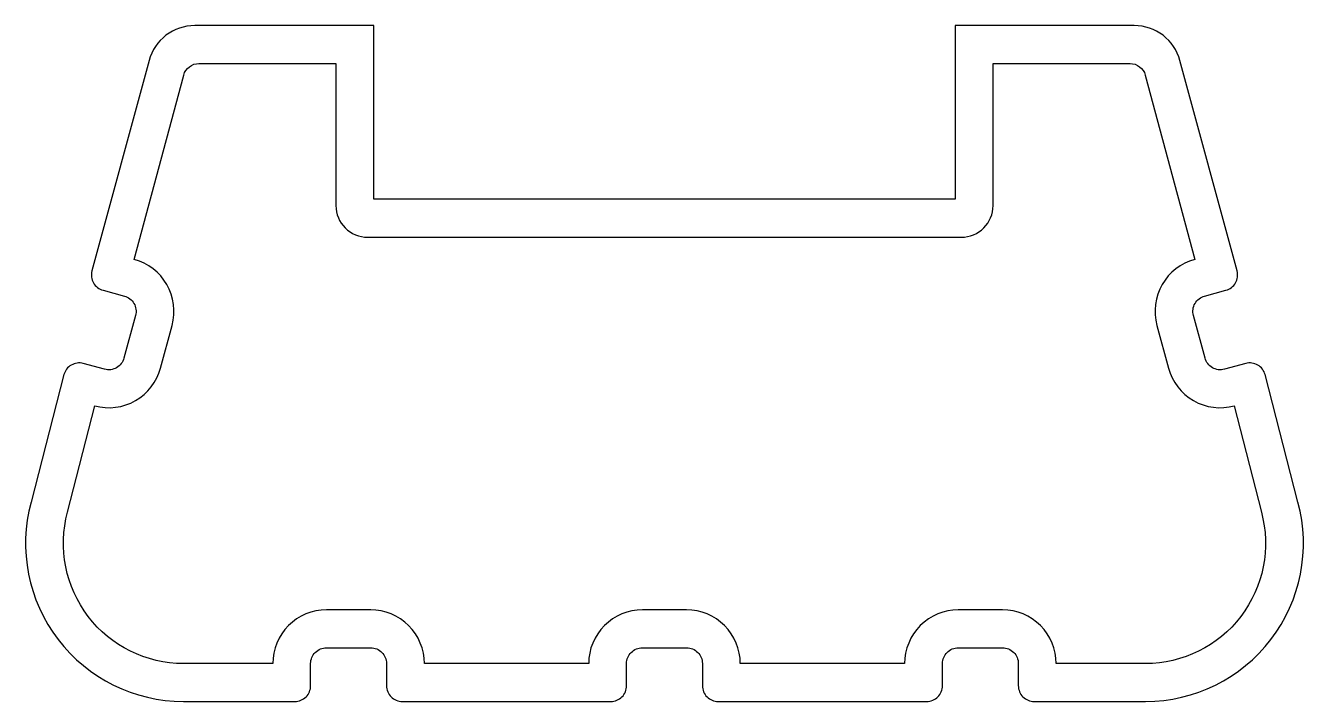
# Model space of a CAD drawing. Extents: x 439.6 to 480.1, y 217.8 to 239.2.
import ezdxf

# ---------------------------------------------------------------- set-up
doc = ezdxf.new("R2010")
doc.units = 0
doc.layers.add('ANA', color=220, linetype='CONTINUOUS')

msp = doc.modelspace()

# ---------------------------------------------------------------- linework, layer by layer
at = {"layer": 'ANA', "color": 7}
for points in [[(459.129, 219.547), (459.829, 219.547), (460.529, 219.547, -0.414214), (461.029, 219.047), (461.029, 218.347, 0.414214), (461.529, 217.847), (468.129, 217.847, 0.414214), (468.629, 218.347), (468.629, 219.047, -0.414214), (469.129, 219.547), (470.529, 219.547, -0.414214), (471.029, 219.047), (471.029, 218.347, 0.414214), (471.529, 217.847), (475.054, 217.847, 0.49391), (479.88, 224.153), (478.841, 228.195, 0.414214), (478.228, 228.547), (477.552, 228.365, -0.414214), (476.939, 228.717), (476.573, 230.068, -0.414214), (476.925, 230.681), (477.601, 230.864, 0.414214), (477.953, 231.477), (476.146, 238.14, 0.338614), (474.699, 239.247), (469.029, 239.247), (469.029, 233.747), (450.629, 233.747), (450.629, 239.247), (444.96, 239.247, 0.338614), (443.512, 238.14), (441.705, 231.477, 0.414214), (442.057, 230.864), (442.733, 230.681, -0.414214), (443.085, 230.068), (442.72, 228.717, -0.414214), (442.106, 228.365), (441.431, 228.547, 0.414214), (440.818, 228.195), (439.778, 224.153, 0.49391), (444.604, 217.847), (448.129, 217.847, 0.414214), (448.629, 218.347), (448.629, 219.047, -0.414214), (449.129, 219.547), (450.529, 219.547, -0.414214), (451.029, 219.047), (451.029, 218.347, 0.414214), (451.529, 217.847), (458.129, 217.847, 0.414214), (458.629, 218.347), (458.629, 219.047, -0.414214)], [(470.529, 220.747), (469.129, 220.747, 0.414214), (467.429, 219.047), (462.229, 219.047, 0.414214), (460.529, 220.747), (459.829, 220.747), (459.129, 220.747, 0.414214), (457.429, 219.047), (452.229, 219.047, 0.414214), (450.529, 220.747), (449.129, 220.747, 0.414214), (447.429, 219.047), (444.604, 219.047, -0.493928), (440.936, 223.84), (441.793, 227.206, 0.414214), (443.878, 228.403), (444.243, 229.755, 0.414214), (443.046, 231.84), (444.611, 237.677, -0.339416), (445.094, 238.047), (449.429, 238.047), (449.429, 233.547, 0.414214), (450.429, 232.547), (469.229, 232.547, 0.414214), (470.229, 233.547), (470.229, 238.047), (474.564, 238.047, -0.339416), (475.047, 237.677), (476.612, 231.84, 0.414214), (475.415, 229.755), (475.78, 228.403, 0.414214), (477.865, 227.206), (478.722, 223.84, -0.493928), (475.054, 219.047), (472.229, 219.047, 0.414214)]]:
    msp.add_lwpolyline(points, format="xyb", close=True, dxfattribs=at)

doc.saveas('drawing.dxf')
